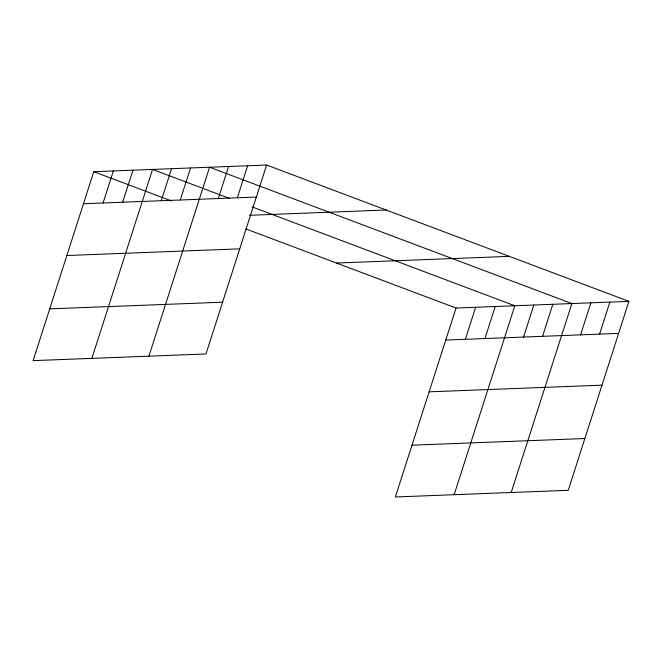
<?xml version="1.0" encoding="UTF-8"?>
<svg xmlns="http://www.w3.org/2000/svg" width="662" height="662" viewBox="0 0 662 662"><rect width="100%" height="100%" fill="white"/><g stroke="black" fill="none" stroke-linecap="round" stroke-linejoin="round"><path stroke-width="0.99" d="M266.629 165.028L93.764 171.698L33.1 360.641L205.965 353.971L266.629 165.028L628.9 301.359L568.236 490.302L395.371 496.972L456.035 308.029L628.9 301.359M103.073 202.977L113.359 170.945M122.66 202.216L132.946 170.184M91.877 358.374L152.541 169.431L229.391 198.352M161.271 200.727L171.557 168.694M180.279 199.998L190.565 167.958M148.917 356.173L209.581 167.229L571.852 303.56L511.188 492.503M218.311 198.526L228.597 166.493M237.327 197.797L247.613 165.757M465.345 339.308L475.63 307.267M484.932 338.547L495.217 306.514M454.149 494.704L514.813 305.761L252.164 206.916M523.543 337.057L533.829 305.025M542.559 336.329L552.836 304.288M580.582 334.856L590.868 302.824M599.598 334.128L609.884 302.087M83.478 203.731L256.343 197.061M249.4 215.291L386.178 210.011M66.854 255.515L239.718 248.846M336.486 263.037L509.351 256.368M49.724 308.864L222.589 302.195M445.749 340.061L618.614 333.391M429.125 391.838L601.99 385.168M411.996 445.195L584.86 438.525M93.764 171.698L171.566 200.975M245.776 228.903L456.035 308.029"/></g></svg>
